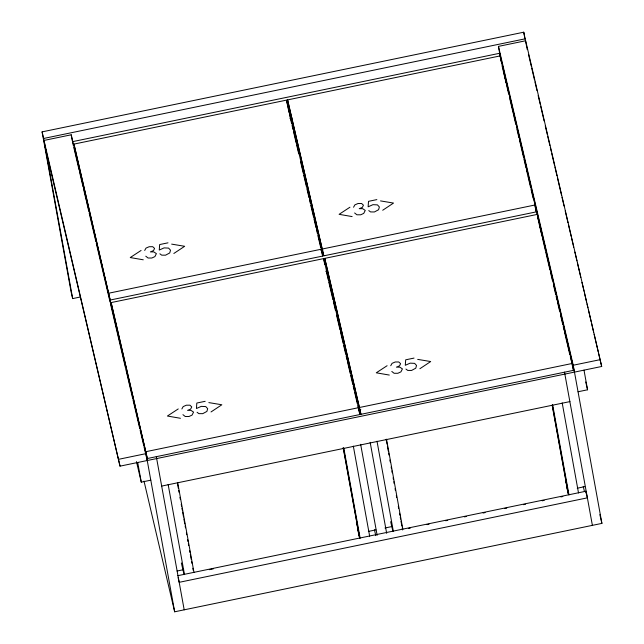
<?xml version="1.0" encoding="UTF-8"?>
<svg xmlns="http://www.w3.org/2000/svg" width="644" height="644" viewBox="0 0 644 644"><rect width="100%" height="100%" fill="white"/><g stroke="black" fill="none" stroke-linecap="round" stroke-linejoin="round"><path stroke-width="0.97" d="M144.699 250.468L146.019 248.093L149.191 246.724L152.741 246.708L154.6 248.423L153.481 250.613L150.398 251.893L153.779 251.885L156.387 253.631L154.89 256.61L151.839 258.019L148.08 258.019L145.769 256.191M181.874 408.948L183.194 406.573L186.366 405.205L189.908 405.189L191.767 406.903L190.648 409.085L187.573 410.373L190.946 410.365L193.562 412.112L192.057 415.09L189.014 416.499L185.247 416.499L182.944 414.672M353.556 207.247L354.884 204.873L358.048 203.504L361.598 203.488L363.458 205.203L362.339 207.392L359.263 208.672L362.636 208.664L365.245 210.411L363.747 213.389L360.696 214.798L356.937 214.798L354.627 212.971M390.731 365.728L392.051 363.353L395.223 361.984L398.765 361.968L400.624 363.683L399.505 365.864L396.43 367.152L399.803 367.144L402.42 368.891L400.914 371.87L397.871 373.279L394.104 373.279L391.802 371.451M173.848 253.47L184.667 246.29L171.658 244.124M382.705 210.25L393.524 203.069L380.515 200.904M211.023 411.951L221.834 404.77L208.833 402.605M419.88 368.73L430.691 361.55L417.69 359.384M141.076 250.46L130.241 257.552L143.266 259.798M349.934 207.231L339.098 214.331L352.123 216.577M178.243 408.932L167.416 416.032L180.433 418.278M387.1 365.712L376.273 372.812L389.298 375.058M80.548 296.956L72.675 298.591L71.122 291.998L42.093 131.875L523.757 32.2L527.275 49.66M42.093 131.875L43.639 138.468L525.303 38.793M498.448 46.384L573.232 365.228L601.907 523.387L174.669 611.8L145.987 453.642L71.21 134.797L43.993 140.432L120.026 466.151L601.689 366.476L525.657 40.757L498.448 46.384L501.177 61.816M73.955 144.103L286.491 100.126L321.453 249.188L322.7 256.062L110.172 300.048L73.955 144.103L110.172 300.048M287.578 99.901L500.114 55.915L535.075 204.977L536.323 211.86L323.787 255.837L287.578 99.901L323.787 255.837M289.945 118.391L291.917 117.989M168.004 242.828L159.648 244.559L159.269 250.033L164.099 247.892L168.591 248.101L170.515 250.194L169.726 252.947L165.548 255.185L161.708 255.153L159.897 253.8M376.861 199.608L368.505 201.339L368.135 206.813L372.957 204.671L377.448 204.881L379.372 206.974L378.583 209.727L374.406 211.965L370.566 211.932L368.754 210.58M108.925 293.165L321.453 249.188M322.539 248.962L535.075 204.977M320.937 250.508L322.902 250.097M111.13 302.583L323.658 258.606L358.627 407.668L359.875 414.543L147.339 458.528L111.13 302.583L147.339 458.528M324.753 258.381L537.281 214.396L572.242 363.458L573.49 370.34L360.962 414.317L324.753 258.381L360.962 414.317M325.792 271.221L327.764 270.818M205.178 401.309L196.814 403.039L196.444 408.513L201.266 406.372L205.766 406.581L207.682 408.674L206.901 411.427L202.715 413.665L198.883 413.633L197.072 412.281M414.036 358.088L405.672 359.819L405.301 365.293L410.123 363.152L414.623 363.361L416.539 365.454L415.758 368.207L411.572 370.445L407.741 370.413L405.929 369.06M146.091 451.645L358.627 407.668M359.714 407.443L572.242 363.458M118.778 459.277L145.987 453.642M573.232 365.228L600.441 359.602M358.362 409.922L360.785 409.415M136.464 461.611L141.278 482.147L150.801 480.174M578.038 391.761L587.561 389.789L584.003 370.139M161.749 486.067L569.94 401.598M177.06 571.019L183.645 569.658M368.384 531.429L375.903 529.875M384.983 527.991L392.502 526.438M577.241 488.208L584.76 486.655M177.655 575.72L585.847 491.251L587.392 497.844L179.201 582.313L178.098 577.604M209.332 569.674L213.269 568.861M408.344 528.491L410.317 528.088M427.044 524.627L429.009 524.216M445.737 520.755L447.709 520.344M464.437 516.882L466.401 516.48M483.137 513.018L485.101 512.608M504.783 508.535L506.748 508.132M523.475 504.671L525.448 504.26M542.176 500.799L544.14 500.388M560.876 496.926L562.84 496.524M567.05 487.403L567.171 487.862L567.098 487.355M567.863 491.927L567.992 492.378L567.775 491.139M358.193 530.624L358.289 531.034L357.758 528.265M528.515 54.482L531.268 66.219M531.719 68.175L534.472 79.912M534.931 81.869L536.999 90.667M538.143 95.562L540.211 104.36M540.67 106.316L544.108 120.992M545.259 125.878L547.32 134.685M547.778 136.641L549.847 145.439M550.306 147.395L551.224 151.308M551.683 153.264L554.436 165.001M554.895 166.957L556.955 175.764M557.414 177.712L561.544 195.317M562.003 197.273L564.072 206.08M565.215 210.966L567.968 222.703M568.427 224.659L571.18 236.396M571.639 238.352L573.699 247.159M574.851 252.046L576.911 260.852M577.37 262.808L580.816 277.475M581.959 282.37L584.028 291.168M584.486 293.125L586.547 301.931M587.006 303.888L587.924 307.8M588.383 309.756L591.136 321.485M591.595 323.441L593.663 332.248M594.122 334.204L598.252 351.809M598.711 353.765L601.689 366.476M585.734 381.964L587.561 389.789M574.48 372.111L499.696 53.267L72.45 141.68L73.368 145.592M504.035 73.327L505.58 79.92M537.45 215.796L538.336 219.564M539.439 224.273L541.644 233.692M502.046 65.72L506.16 83.253M506.611 85.201L508.671 93.976M509.815 98.846L513.244 113.457M513.695 115.405L515.755 124.171M516.899 129.05L518.951 137.816M519.41 139.764L520.328 143.66M520.779 145.608L523.524 157.297M523.983 159.245L526.035 168.02M526.494 169.968L527.412 173.864M527.863 175.812L530.608 187.501M531.067 189.449L533.119 198.223M534.947 206.016L536.323 211.86M538.754 222.252L542.184 236.863M542.642 238.811L545.388 250.5M545.838 252.456L549.952 269.989M550.411 271.937L552.471 280.704M553.615 285.574L555.667 294.348M556.126 296.296L557.036 300.193M557.495 302.141L559.556 310.907M560.699 315.777L562.751 324.552M563.21 326.5L564.12 330.396M564.579 332.344L567.324 344.033M567.783 345.981L569.835 354.747M570.294 356.696L571.204 360.6M571.663 362.548L573.49 370.34M599.846 514.612L601.907 523.387M564.498 372.127L592.383 525.359M583.231 486.357L584.382 491.227M565.698 481.132L566.953 486.614M566.487 486.051L568.37 494.093M390.658 521.68L392.945 531.413M289.108 112.845L286.491 100.126M289.567 114.793L291.619 123.568M292.078 125.516L292.996 129.412M293.455 131.36L296.192 143.048M296.651 144.997L298.703 153.763M300.539 161.564L303.276 173.252M303.735 175.2L306.48 186.889M306.93 188.837L308.991 197.611M309.45 199.56L310.36 203.456M310.819 205.404L313.564 217.092M314.014 219.041L316.075 227.815M316.534 229.763L317.444 233.659M317.903 235.607L320.648 247.296M321.098 249.244L322.7 256.062M326.283 271.325L328.335 280.092M328.794 282.048L332.908 299.581M333.367 301.529L335.419 310.295M336.562 315.166L339.992 329.784M340.451 331.732L343.188 343.421M343.646 345.369L345.707 354.144M346.158 356.092L347.076 359.988M347.535 361.936L350.272 373.625M350.73 375.573L352.791 384.339M353.242 386.287L354.16 390.192M354.619 392.14L357.356 403.828M357.814 405.776L359.875 414.543M374.422 529.754L375.79 535.615M356.382 522.397L357.533 527.291M357.629 529.271L359.746 538.287M359.626 538.062L343.139 447.636M181.342 562.953L184.087 574.633M156.307 456.604L184.192 609.828M73.827 147.548L79.107 170.04M79.566 171.996L83.052 186.857M83.511 188.821L86.216 200.365M86.674 202.321L88.791 211.329M89.202 213.075L95.908 241.661M96.31 243.392L110.076 302.076M110.535 304.032L125.508 367.885M125.902 369.559L132.6 398.113M133.018 399.884L139.692 428.341M140.15 430.289L143.58 444.915M144.023 446.831L147.235 460.524M144.015 481.132L174.669 611.8M45.241 147.307L120.026 466.151M567.436 489.569L567.597 490.293M358.579 532.789L358.998 534.753M523.757 32.2L524.828 38.133M540.396 226.817L541.652 233.732M537.281 214.396L538.352 220.296M535.719 207.078L536.975 214.009M585.847 491.251L586.201 493.215M504.735 74.97L506.168 82.883M562.188 402.894L578.513 492.958M552.665 404.867L568.99 494.93M552.278 404.923L568.539 494.6M552.182 405.398L568.08 493.103M386.529 439.24L402.854 529.312M386.142 439.305L387.036 444.231M387.39 446.203L388.284 451.13M388.638 453.102L389 455.075M389.894 460.001L390.248 461.965M391.141 466.9L391.504 468.864M391.858 470.836L392.212 472.809M393.106 477.735L393.468 479.708M393.822 481.68L394.176 483.652M395.07 488.579L395.432 490.551M396.326 495.478L396.68 497.442M398.29 506.313L398.644 508.285M399.538 513.212L399.9 515.184M400.254 517.156L400.616 519.128M400.971 521.093L401.864 526.027M402.218 527.991L402.581 529.964M377.006 441.212L393.331 531.284M370.171 442.356L386.666 533.321M360.648 444.328L377.143 535.293M323.658 258.606L324.729 264.499M353.331 446.115L369.656 536.178M343.807 448.087L360.133 538.151M343.421 448.144L359.674 537.821M177.663 482.461L193.997 572.532M177.462 483.507L178.356 488.434M178.71 490.406L179.064 492.378M179.958 497.305L180.32 499.277M181.214 504.204L181.568 506.176M181.93 508.148L182.284 510.12M182.638 512.085L183.532 517.019M183.894 518.984L184.788 523.91M185.142 525.882L185.504 527.855M186.398 532.781L186.752 534.753M187.645 539.68L188 541.652M188.362 543.625L188.716 545.597M189.61 550.523L189.964 552.488M190.326 554.46L191.22 559.386M191.574 561.359L191.936 563.331M192.83 568.258L193.184 570.23M168.14 484.433L184.474 574.504M137.711 462.489L141.278 482.147M71.21 134.797L72.273 140.698M43.639 138.468L72.675 298.591"/></g></svg>
